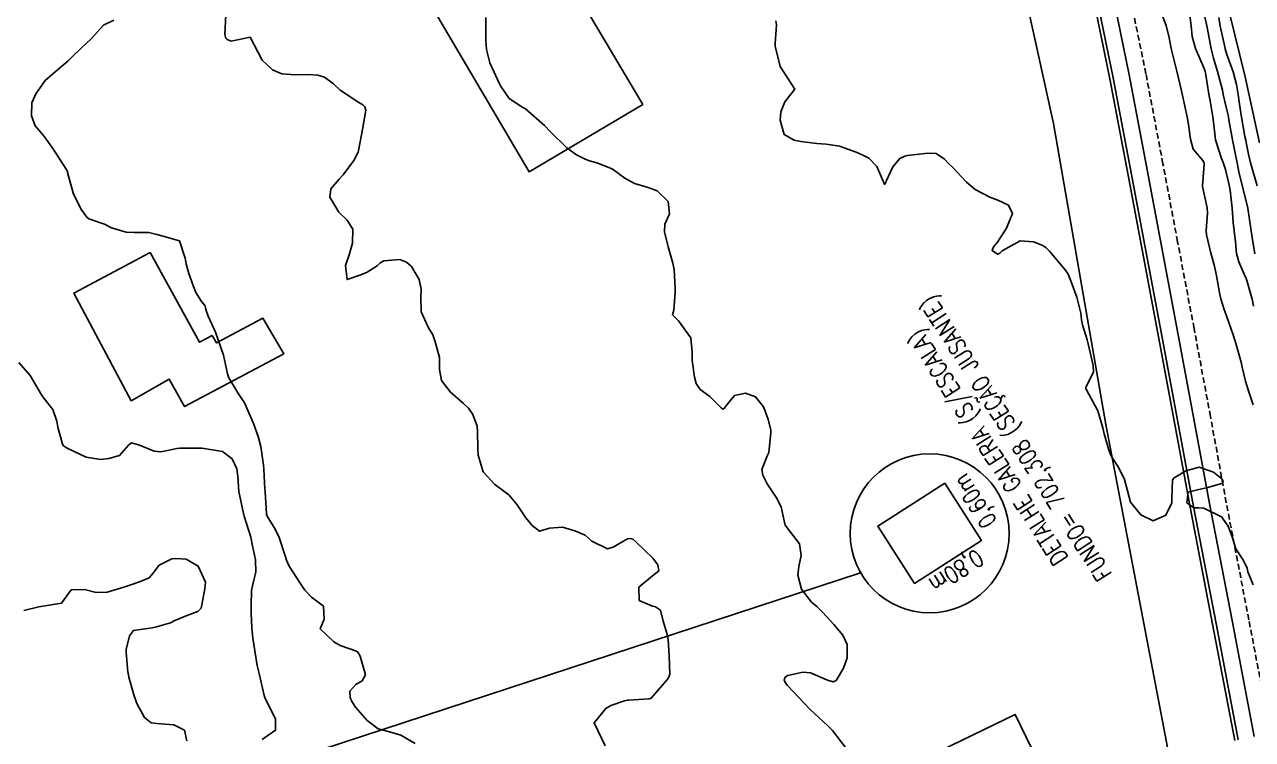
# Model space of a CAD drawing. Header units: metres. Extents: x 292545 to 299085, y 7450245 to 7463078.
# Drawn here: x 298105.4 to 298213.5, y 7451992.3 to 7452055.3 of the extents above; entities that cross this region are included whole.
import ezdxf

# ---------------------------------------------------------------- set-up
doc = ezdxf.new("R2010")
doc.units = ezdxf.units.M
doc.linetypes.add('CONTINUO', pattern=[0])
doc.linetypes.add('DASHED', pattern=[0.75, 0.5, -0.25])
for name, color, linetype in [('Canteiro', 45, 'DASHED'), ('Ciclovia', 45, 'Continuous'), ('Curvas de Nivel 1m', 11, 'Continuous'), ('Curvas de Nivel 5m', 15, 'Continuous'), ('Edificações', 30, 'Continuous'), ('Hidrografia', 140, 'Continuous'), ('TEXTO', 45, 'Continuous'), ('Vias Primárias', 230, 'Continuous')]:
    doc.layers.add(name, color=color, linetype=linetype)
doc.styles.add('ROMANS', font='romans', dxfattribs={"height": 0.2})

msp = doc.modelspace()

# ---------------------------------------------------------------- linework, layer by layer
at = {"layer": 'Canteiro'}
msp.add_lwpolyline([(298215.14, 7451992.65), (298213.19, 7452002.87), (298211.2, 7452013.17), (298209.81, 7452020.76), (298208.37, 7452028.5), (298206.92, 7452036.15), (298205.63, 7452043.01), (298204.13, 7452050.92), (298202.83, 7452057.26)], dxfattribs=at)
at = {"layer": 'Ciclovia'}
for points in [[(298212.24, 7451992.3), (298210.3, 7452002.53), (298208.31, 7452012.84), (298206.9, 7452020.44), (298205.47, 7452028.17), (298204.02, 7452035.81), (298202.73, 7452042.67), (298201.24, 7452050.56), (298199.95, 7452056.84)], [(298213.66, 7451992.58), (298211.71, 7452002.8), (298209.72, 7452013.1), (298208.32, 7452020.7), (298206.88, 7452028.43), (298205.44, 7452036.08), (298204.15, 7452042.94), (298202.65, 7452050.84), (298201.35, 7452057.15)]]:
    msp.add_lwpolyline(points, dxfattribs=at)
at = {"layer": 'Curvas de Nivel 1m', "flags": 128}
for points, elevation in [([(298205.31, 7452056.77), (298205.92, 7452055.18), (298206.18, 7452054.08), (298206.36, 7452053.17), (298206.53, 7452052.45), (298206.86, 7452051.17), (298207.22, 7452049.55), (298207.31, 7452049.16), (298207.34, 7452049.03), (298207.77, 7452047.15), (298207.87, 7452046.47), (298208.04, 7452045.16), (298208.3, 7452044.3), (298209.14, 7452043.29), (298209.24, 7452043.14), (298209.27, 7452043.01), (298209.13, 7452041.43), (298209.11, 7452041.14), (298209.12, 7452041.02), (298209.53, 7452039.14), (298209.56, 7452038.66), (298209.43, 7452037.14), (298209.46, 7452036.74), (298209.85, 7452035.13), (298210.16, 7452034), (298210.35, 7452033.13), (298210.63, 7452031.5), (298210.72, 7452031.12), (298210.99, 7452030.27), (298211.4, 7452029.11), (298211.8, 7452027.94), (298212.06, 7452027.11), (298212.5, 7452025.54), (298212.61, 7452025.1), (298212.91, 7452023.87), (298213.13, 7452023.1), (298213.58, 7452021.78)], 696), ([(298123.12, 7452056.16), (298123.03, 7452054.4), (298123.09, 7452054.16), (298123.15, 7452054.05), (298123.26, 7452053.95), (298123.61, 7452053.81), (298125.26, 7452054.14), (298126.32, 7452052.13), (298127.23, 7452051.29), (298128.07, 7452050.94), (298129.23, 7452050.85), (298130.44, 7452050.87), (298131.23, 7452050.82), (298131.81, 7452050.64), (298132.61, 7452050.05), (298133.21, 7452049.48), (298134.76, 7452048.47), (298135.2, 7452048.2), (298135.38, 7452048.02), (298135.47, 7452047.74), (298135.17, 7452046.02), (298134.84, 7452044.33), (298134.77, 7452044.02), (298134.4, 7452043.29), (298133.47, 7452042.04), (298133.12, 7452041.65), (298132.38, 7452040.79), (298132.3, 7452040.06), (298133.08, 7452038.76), (298133.82, 7452038.04), (298134.3, 7452037.26), (298134.28, 7452036.03), (298133.99, 7452034.98), (298133.68, 7452034.04), (298133.8, 7452032.82), (298135.02, 7452033.24), (298135.56, 7452033.48), (298136.46, 7452034.01), (298136.73, 7452034.3), (298137.03, 7452034.45), (298138.44, 7452034.57), (298139.03, 7452034.34), (298139.48, 7452033.97), (298140.14, 7452032.83), (298140.34, 7452031.96), (298140.3, 7452031.26), (298140.32, 7452029.96), (298140.96, 7452028.56), (298141.36, 7452027.95), (298141.57, 7452027.32), (298141.94, 7452025.94), (298141.95, 7452024.91), (298142.12, 7452023.94), (298142.9, 7452022.91), (298144.04, 7452021.91), (298144.48, 7452021.5), (298144.87, 7452020.94), (298145.26, 7452019.9), (298145.29, 7452019.46), (298145.31, 7452017.9), (298145.35, 7452017.37), (298145.78, 7452015.89), (298146.8, 7452014.78), (298148.04, 7452013.87), (298148.78, 7452012.99), (298149.53, 7452011.85), (298150.09, 7452011.17), (298150.75, 7452010.66), (298151.63, 7452010.94), (298152.76, 7452011.03), (298153.86, 7452010.7), (298154.75, 7452010.32), (298155.04, 7452010.08), (298155.35, 7452009.78), (298156.73, 7452009.12), (298157.24, 7452009.25), (298158.08, 7452009.75), (298158.5, 7452009.99), (298158.75, 7452010.03), (298158.96, 7452009.95), (298159.22, 7452009.73), (298160.72, 7452008.29), (298161.16, 7452007.71), (298161.24, 7452007.17), (298160.7, 7452006.74), (298159.49, 7452005.73), (298159.52, 7452004.57), (298160.68, 7452004.07), (298160.96, 7452004), (298161.39, 7452003.71), (298161.62, 7452002.75), (298161.94, 7452001.7), (298162.08, 7452001.14), (298162.16, 7451999.7), (298162.22, 7451998.07), (298162.08, 7451997.7), (298160.58, 7451995.97), (298160.4, 7451995.9), (298158.57, 7451995.8), (298158.52, 7451995.8), (298158.23, 7451995.74), (298157.02, 7451995.31), (298156.57, 7451995.06), (298155.55, 7451993.78), (298156.52, 7451991.76)], 699), ([(298146.03, 7452055.89), (298146.01, 7452055.16), (298146.01, 7452053.89), (298146.08, 7452053.07), (298146.36, 7452051.89), (298147.22, 7452050.04), (298147.3, 7452049.88), (298148.08, 7452048.74), (298149.19, 7452048.02), (298149.51, 7452047.85), (298151.18, 7452046.39), (298151.71, 7452045.82), (298153.15, 7452044.41), (298154.01, 7452043.8), (298154.76, 7452043.41), (298155.14, 7452043.28), (298155.8, 7452043.1), (298157.13, 7452042.57), (298158.25, 7452041.75), (298159.12, 7452041.26), (298160.32, 7452040.93), (298161.11, 7452040.62), (298162.07, 7452039.7), (298162.18, 7452038.61), (298161.77, 7452037.7), (298161.74, 7452037.03), (298162.07, 7452035.7), (298162.47, 7452034.25), (298162.59, 7452033.69), (298162.68, 7452032.02), (298162.69, 7452031.69), (298162.56, 7452030.12), (298162.45, 7452029.7), (298162.98, 7452029.17), (298164.08, 7452027.68), (298164.19, 7452026.42), (298164.18, 7452025.68), (298164.38, 7452024.21), (298164.53, 7452023.67), (298164.9, 7452023.14), (298165.75, 7452022.51), (298166.63, 7452021.64), (298166.75, 7452021.51), (298166.88, 7452021.41), (298167.02, 7452021.5), (298167.11, 7452021.64), (298167.91, 7452022.61), (298168.89, 7452022.8), (298169.77, 7452022.49), (298170.47, 7452021.6), (298170.59, 7452021.31), (298170.87, 7452020.51), (298171.1, 7452019.59), (298171.12, 7452019.33), (298170.92, 7452017.6), (298170.83, 7452017.36), (298170.33, 7452016.09), (298170.41, 7452015.6), (298170.8, 7452014.84), (298171.62, 7452013.59), (298172.01, 7452012.82), (298172.27, 7452011.58), (298172.37, 7452011.19), (298172.75, 7452010.7), (298173.63, 7452009.56), (298173.78, 7452008.51), (298173.56, 7452007.56), (298173.48, 7452006.79), (298173.8, 7452005.56), (298174.68, 7452004.42), (298175.16, 7452004.02), (298175.67, 7452003.54), (298176.66, 7452002.46), (298177.45, 7452001.52), (298177.82, 7452000.69), (298177.83, 7451999.51), (298177.52, 7451998.6), (298176.86, 7451997.53), (298176.59, 7451997.39), (298176.09, 7451997.54), (298174.6, 7451998.18), (298173.92, 7451998.24), (298172.6, 7451997.96), (298172.36, 7451997.81), (298172.27, 7451997.57), (298172.36, 7451997.34), (298172.59, 7451997.09), (298174.01, 7451995.56), (298174.57, 7451994.97), (298176.14, 7451993.53), (298176.55, 7451993.11), (298177.78, 7451991.51)], 698), ([(298171.56, 7452055.59), (298171.62, 7452055.24), (298171.49, 7452053.59), (298171.48, 7452053.37), (298171.93, 7452051.58), (298173.21, 7452049.57), (298172.33, 7452048.45), (298171.99, 7452047.58), (298171.93, 7452046.84), (298172.28, 7452045.58), (298173.17, 7452045.1), (298173.76, 7452044.96), (298175.16, 7452044.78), (298175.97, 7452044.73), (298177.16, 7452044.57), (298178.63, 7452044.02), (298179.15, 7452043.8), (298179.75, 7452043.49), (298180.43, 7452042.78), (298180.99, 7452041.47), (298181.12, 7452041.19), (298181.22, 7452041.37), (298181.26, 7452041.47), (298181.86, 7452042.74), (298182.47, 7452043.46), (298182.91, 7452043.68), (298183.15, 7452043.74), (298184.68, 7452043.9), (298185.15, 7452043.95), (298185.65, 7452043.92), (298186.4, 7452043.41), (298186.76, 7452043.03), (298187.14, 7452042.67), (298188.32, 7452041.39), (298189.11, 7452040.73), (298190.39, 7452040.08), (298191.1, 7452039.79), (298192.02, 7452039.35), (298192.37, 7452038.62), (298191.87, 7452037.35), (298191.06, 7452036.1), (298190.71, 7452035.71), (298190.59, 7452035.36), (298191.05, 7452035.04), (298191.26, 7452035.15), (298191.46, 7452035.35), (298193.06, 7452036.23), (298194.24, 7452036.14), (298195.06, 7452035.8), (298195.36, 7452035.61), (298195.65, 7452035.3), (298197.03, 7452033.66), (298197.27, 7452033.28), (298197.45, 7452032.84), (298198.04, 7452031.27), (298198.39, 7452029.85), (298198.45, 7452029.27), (298198.54, 7452028.84), (298198.96, 7452027.51), (298199.02, 7452027.26), (298199.04, 7452027.17), (298199.49, 7452025.25), (298199.5, 7452024.68), (298198.91, 7452023.44), (298198.84, 7452023.32), (298198.83, 7452023.26), (298198.85, 7452023.21), (298198.9, 7452023.12), (298199.91, 7452021.25), (298200.35, 7452019.76), (298200.46, 7452019.24), (298200.84, 7452017.92), (298201.02, 7452017.42), (298201.11, 7452017.24), (298201.78, 7452016.18), (298202.25, 7452015.22), (298202.78, 7452013.22), (298203.67, 7452012.11), (298204.77, 7452011.57), (298205.89, 7452012.06), (298206.4, 7452013.17), (298206.42, 7452013.54), (298206.46, 7452015.17), (298206.63, 7452015.36), (298206.82, 7452015.48), (298207.65, 7452015.99), (298208.82, 7452016.31), (298210.09, 7452015.86), (298210.81, 7452015.27), (298210.9, 7452015.12), (298210.93, 7452015), (298210.81, 7452014.85), (298209.46, 7452014.47), (298208.8, 7452014.34), (298207.85, 7452014.11), (298207.72, 7452013.16), (298208.35, 7452012.72), (298208.78, 7452012.71), (298209.24, 7452012.68), (298210.77, 7452011.92), (298211.37, 7452011.11), (298211.76, 7452010.09), (298212.05, 7452009.11), (298212.72, 7452008.07), (298213.03, 7452007.41), (298213.11, 7452007.09), (298213.56, 7452005.94)], 697), ([(298209.3, 7452056.06), (298209.49, 7452055.14), (298209.55, 7452054.87), (298209.86, 7452053.13), (298210.07, 7452052.31), (298210.44, 7452051.13), (298210.86, 7452049.49), (298210.94, 7452049.12), (298211.2, 7452047.98), (298211.36, 7452047.28), (298211.39, 7452047.12), (298211.43, 7452046.88), (298211.74, 7452045.11), (298211.98, 7452043.93), (298212.15, 7452043.1), (298212.32, 7452042.29), (298212.61, 7452041.1), (298213.09, 7452039.13), (298213.1, 7452039.09), (298213.4, 7452037.09), (298213.45, 7452036.7), (298213.71, 7452035.08)], 694), ([(298210.54, 7452055.88), (298210.68, 7452055.13), (298211.08, 7452053.31), (298211.12, 7452053.12), (298211.26, 7452052.64), (298211.8, 7452051.11), (298212.11, 7452049.99), (298212.25, 7452049.1), (298212.36, 7452048.26), (298212.53, 7452047.1), (298212.85, 7452045.41), (298212.92, 7452045.09), (298212.95, 7452044.89), (298213.15, 7452043.86), (298213.34, 7452043.09), (298213.43, 7452042.8), (298213.93, 7452041.08)], 693), ([(298104.92, 7452025.52), (298105.9, 7452024.37), (298106.89, 7452022.68), (298107.11, 7452022.36), (298107.91, 7452021.38), (298108.25, 7452020.34), (298108.33, 7452019.81), (298108.74, 7452018.33), (298108.84, 7452018.18), (298109.22, 7452017.95), (298110.83, 7452017.17), (298112.13, 7452016.98), (298112.82, 7452017.05), (298113.77, 7452017.33), (298114.6, 7452018.26), (298114.84, 7452018.45), (298115.54, 7452018.25), (298116.83, 7452017.7), (298117.42, 7452017.65), (298118.84, 7452017.95), (298119.07, 7452017.98), (298120.84, 7452017.98), (298121.05, 7452017.98), (298122.84, 7452017.69), (298123.69, 7452017.02), (298124.09, 7452016.15), (298124.18, 7452015.52), (298124.29, 7452014.15), (298124.68, 7452012.22), (298124.71, 7452012.14), (298124.72, 7452012.1), (298124.76, 7452011.99), (298125.32, 7452010.13), (298125.49, 7452009.37), (298125.74, 7452008.13), (298125.77, 7452007.07), (298125.53, 7452006.13), (298125.39, 7452005.43), (298125.37, 7452004.13), (298125.35, 7452003.45), (298125.41, 7452002.13), (298125.52, 7452001.25), (298125.68, 7452000.13), (298125.9, 7451998.84), (298126.06, 7451998.13), (298126.5, 7451996.19), (298126.53, 7451996.12), (298126.57, 7451996.03), (298127.5, 7451994.11), (298127.51, 7451993.14), (298126.54, 7451992.46), (298126.34, 7451992.32)], 701), ([(298105.36, 7452003.68), (298106.67, 7452004.01), (298108.67, 7452004.33), (298109.52, 7452005.49), (298110.69, 7452005.53), (298111.71, 7452005.27), (298112.68, 7452005.3), (298114.16, 7452005.74), (298114.69, 7452005.92), (298114.93, 7452006.01), (298115.67, 7452006.25), (298116.38, 7452006.56), (298116.7, 7452006.95), (298117.27, 7452007.68), (298118.37, 7452008.22), (298118.72, 7452008.26), (298119.65, 7452008.2), (298120.71, 7452007.59), (298121.33, 7452006.18), (298121.29, 7452005.58), (298121.02, 7452004.19), (298120.95, 7452003.9), (298120.66, 7452003.59), (298119.63, 7452003.22), (298118.65, 7452002.79), (298118.25, 7452002.61), (298117.02, 7452002.23), (298116.64, 7452002.15), (298114.99, 7452001.91), (298114.64, 7452001.44), (298114.37, 7452000.26), (298114.36, 7452000), (298114.51, 7451998.26), (298114.52, 7451998.18), (298114.6, 7451997.8), (298115.04, 7451996.26), (298115.31, 7451995.5), (298115.96, 7451994.25), (298116.55, 7451993.78), (298117.07, 7451993.72), (298118.55, 7451993.63), (298119.48, 7451993.14), (298119.69, 7451992.2)], 702)]:
    msp.add_lwpolyline(points, dxfattribs=dict(at, elevation=elevation))
at = {"layer": 'Curvas de Nivel 5m', "flags": 128}
for points, elevation in [([(298207.95, 7452056.5), (298208.1, 7452055.15), (298208.21, 7452054.21), (298208.48, 7452053.15), (298209.25, 7452051.4), (298209.35, 7452051.14), (298209.38, 7452051), (298209.68, 7452049.14), (298209.78, 7452048.56), (298210.03, 7452047.13), (298210.13, 7452046.18), (298210.26, 7452045.13), (298210.79, 7452043.48), (298210.94, 7452043.12), (298211.14, 7452042.49), (298211.4, 7452041.39), (298211.47, 7452041.11), (298211.55, 7452040.68), (298211.72, 7452039.11), (298211.8, 7452037.83), (298211.89, 7452037.11), (298212.02, 7452036.14), (298212.11, 7452035.1), (298212.3, 7452034.37), (298212.88, 7452033.09), (298212.93, 7452033), (298213.02, 7452032.74), (298213.49, 7452031.09), (298213.6, 7452030.47)], 695), ([(298113.28, 7452055.64), (298112.37, 7452055.2), (298111.55, 7452054.31), (298111.26, 7452053.97), (298110.39, 7452053.18), (298109.51, 7452052.33), (298109.37, 7452052.2), (298109.24, 7452052.08), (298108.3, 7452051.27), (298107.22, 7452050.35), (298106.4, 7452049.17), (298106.06, 7452048.37), (298106.03, 7452047.22), (298106.36, 7452046.36), (298106.72, 7452045.91), (298107.16, 7452045.38), (298107.91, 7452044.34), (298109.12, 7452042.44), (298109.18, 7452042.33), (298109.2, 7452042.25), (298109.73, 7452040.32), (298110.44, 7452038.95), (298110.9, 7452038.31), (298111.07, 7452038.17), (298112.45, 7452037.68), (298113.06, 7452037.37), (298114.35, 7452036.98), (298115.06, 7452036.97), (298116.36, 7452036.95), (298117.06, 7452036.79), (298117.49, 7452036.66), (298119.05, 7452036.21), (298119.54, 7452034.71), (298119.63, 7452034.2), (298119.86, 7452033.36), (298120.28, 7452032.2), (298120.48, 7452031.67), (298120.99, 7452030.88), (298121.31, 7452030.5), (298121.38, 7452030.18), (298121.58, 7452029.58), (298122.21, 7452028.18), (298122.93, 7452026.17), (298123.28, 7452024.53), (298123.41, 7452024.16), (298124.2, 7452022.85), (298124.67, 7452022.14), (298124.75, 7452022.01), (298124.88, 7452021.71), (298125.56, 7452020.13), (298125.97, 7452019.01), (298126.2, 7452018.13), (298126.45, 7452016.49), (298126.48, 7452016.12), (298126.57, 7452014.35), (298126.58, 7452014.12), (298126.7, 7452012.19), (298126.71, 7452012.12), (298126.76, 7452011.99), (298127.47, 7452010.83), (298127.83, 7452010.11), (298128.35, 7452008.49), (298128.46, 7452008.1), (298128.71, 7452007.57), (298129.69, 7452006.09), (298130.08, 7452005.47), (298130.68, 7452004.87), (298131.74, 7452004.06), (298131.78, 7452002.93), (298131.45, 7452002.06), (298132.63, 7452000.93), (298133.19, 7452000.6), (298134.62, 7452000.09), (298134.74, 7452000.02), (298134.96, 7451999.67), (298135.43, 7451998.01), (298135.13, 7451997.48), (298134.59, 7451997.16), (298134.04, 7451996.57), (298134.07, 7451996.03), (298134.21, 7451995.67), (298134.56, 7451995.16), (298135.58, 7451994.01), (298136.54, 7451993.26), (298137.54, 7451992.99), (298138.53, 7451992.72), (298139.79, 7451991.96)], 700)]:
    msp.add_lwpolyline(points, dxfattribs=dict(at, elevation=elevation))
at = {"layer": 'Edificações'}
for points in [[(298159.84, 7452048.22), (298149.83, 7452042.31), (298141.4, 7452056.59), (298152.05, 7452063.12), (298153.88, 7452060.09), (298153.13, 7452059.54)], [(298116.48, 7452035.21), (298109.74, 7452031.62), (298114.79, 7452022.15), (298118.13, 7452024.05), (298119.5, 7452021.64), (298128.23, 7452026.29), (298126.38, 7452029.42), (298122.31, 7452027.24), (298121.92, 7452027.89), (298120.82, 7452027.3)], [(298199.8, 7451979.71), (298193.74, 7451977.04), (298193.5, 7451977.5), (298192.75, 7451977.18), (298191.64, 7451979.46), (298190.77, 7451979.08), (298185.04, 7451990.85), (298192.62, 7451994.54), (298199.8, 7451979.71)]]:
    msp.add_lwpolyline(points, close=True, dxfattribs=at)
at = {"layer": 'Hidrografia'}
msp.add_lwpolyline([(298214.14, 7452044.84), (298212.88, 7452050.66), (298211.49, 7452056.28), (298210.01, 7452063.87), (298207.94, 7452070.66), (298205.38, 7452078.27), (298202.6, 7452087.38), (298200.47, 7452094.07), (298197.39, 7452101.73), (298193.04, 7452111.38), (298186.54, 7452126.73), (298182.88, 7452135.19), (298178.78, 7452144.81), (298174.81, 7452153.18), (298171.22, 7452160.77), (298168.44, 7452167.23), (298165.81, 7452172.32)], dxfattribs=at)
at = {"layer": 'TEXTO', "linetype": 'CONTINUO'}
msp.add_polyline3d([(298186.42, 7452014.89, 0), (298180.52, 7452011.12, 0), (298183.76, 7452006.06, 0), (298189.65, 7452009.83, 0), (298186.42, 7452014.89, 0)], close=True, dxfattribs=at)
msp.add_polyline3d([(298089.49, 7451977.64, 0), (298179.01, 7452007, 0)], dxfattribs=at)
msp.add_circle((298185.09, 7452010.47), 7, dxfattribs=at)
at = {"layer": 'Vias Primárias'}
msp.add_lwpolyline([(298217.94, 7451929.89), (298212.05, 7451960.13), (298200.59, 7452020.07), (298195.98, 7452046.56), (298190.59, 7452071.06), (298178.94, 7452101.71), (298172.19, 7452118.22, 0.322974), (298163.14, 7452121.78), (298138, 7452108.19), (298114.08, 7452095.16), (298086.33, 7452079.85)], format="xyb", dxfattribs=at)
msp.add_lwpolyline([(298211.95, 7451992.25), (298210, 7452002.47), (298208.01, 7452012.78), (298206.61, 7452020.38), (298205.18, 7452028.11), (298203.73, 7452035.76), (298202.44, 7452042.62), (298200.94, 7452050.5), (298199.66, 7452056.78)], dxfattribs=at)

# ---------------------------------------------------------------- texts
at = {"layer": 'TEXTO', "style": 'ROMANS', "width": 0.8}
for s, rotation, p in [('FUNDO= 702,308 (SEÇÃO JUSANTE)', 122.5823, (298201.19, 7452006.89)), ('DETALHE GALERIA (S/ESCALA)', 122.5823, (298197.34, 7452008.29)), ('0,60m', 122.5823, (298191.06, 7452011.55)), ('0,80m', 212.5823, (298189.2, 7452009.14))]:
    msp.add_text(s, height=1.5, rotation=rotation, dxfattribs=at).set_placement(p)

doc.saveas('drawing.dxf')
